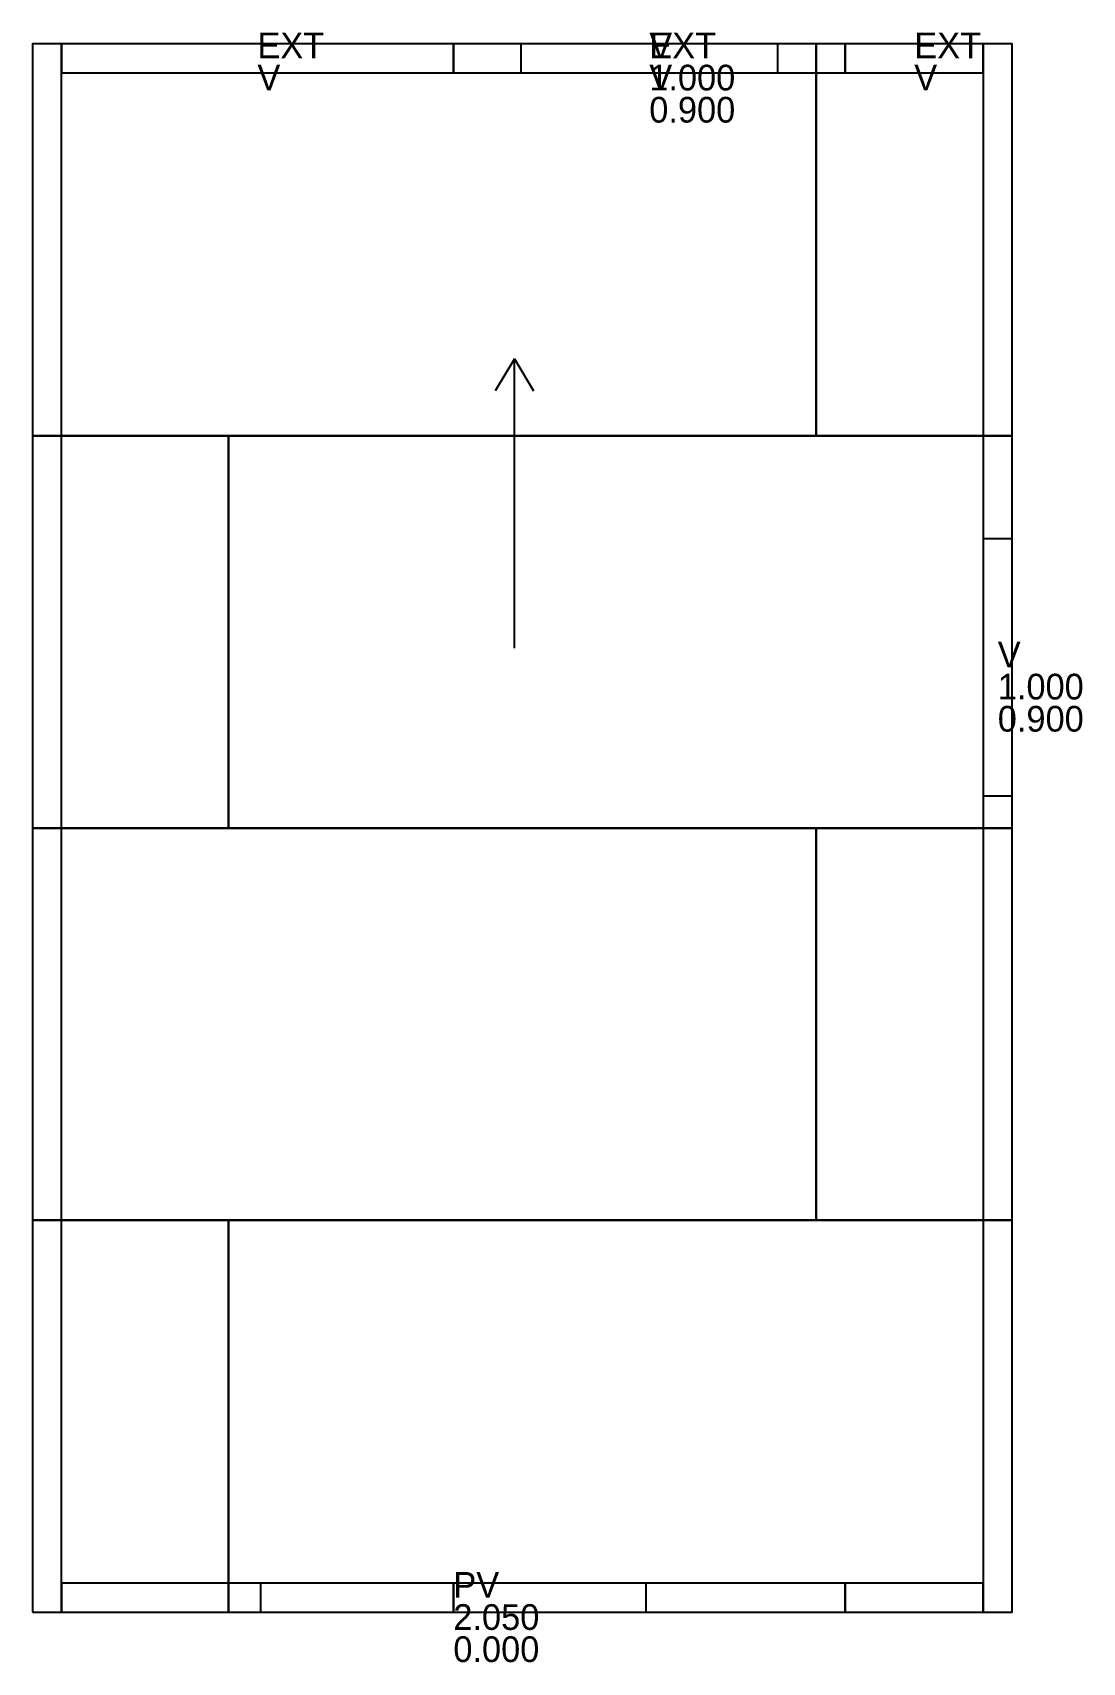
# Model space of a CAD drawing. Header units: metres. Extents: x 0 to 3.27, y -0.16 to 4.92.
import ezdxf

# ---------------------------------------------------------------- set-up
doc = ezdxf.new("R2010")
doc.units = ezdxf.units.M
for name, color, linetype in [('CAIDA', 1, 'Continuous'), ('MODULO', 7, 'Continuous'), ('PANEL', 3, 'Continuous'), ('PANEL_REV', 6, 'Continuous'), ('TECHO', 4, 'Continuous'), ('VANO', 5, 'Continuous')]:
    doc.layers.add(name, color=color, linetype=linetype)

# ---------------------------------------------------------------- blocks, each defined once
blk = doc.blocks.new('VANO_BLOQUE')
for tag, p in [('TIPO', (0, 0)), ('ALTO', (0, -0.1)), ('ANTEPECHO', (0, -0.2))]:
    blk.add_attdef(tag, p, '', height=0.08)
blk = doc.blocks.new('REV_BLOQUE')
for tag, p in [('CARA', (0, 0)), ('SENTIDO', (0, -0.1))]:
    blk.add_attdef(tag, p, '', height=0.08)

msp = doc.modelspace()

# ---------------------------------------------------------------- linework, layer by layer
at = {"layer": 'CAIDA'}
for p, q in [((1.5, 3.9), (1.44, 3.8)), ((1.5, 3), (1.5, 3.9)), ((1.5, 3.9), (1.56, 3.8))]:
    msp.add_line(p, q, dxfattribs=at)
at = {"layer": 'MODULO'}
msp.add_lwpolyline([(0, 0), (3.05, 0), (3.05, 4.88), (0, 4.88)], close=True, dxfattribs=at)
at = {"layer": 'PANEL'}
for points in [[(0, 3.66), (0.09, 3.66), (0.09, 4.88), (0, 4.88)], [(0.09, 4.79), (1.31, 4.79), (1.31, 4.88), (0.09, 4.88)], [(1.31, 4.79), (2.53, 4.79), (2.53, 4.88), (1.31, 4.88)], [(2.53, 4.79), (2.96, 4.79), (2.96, 4.88), (2.53, 4.88)], [(2.96, 3.66), (3.05, 3.66), (3.05, 4.88), (2.96, 4.88)], [(0, 2.44), (0.09, 2.44), (0.09, 3.66), (0, 3.66)], [(2.96, 2.44), (3.05, 2.44), (3.05, 3.66), (2.96, 3.66)], [(0, 1.22), (0.09, 1.22), (0.09, 2.44), (0, 2.44)], [(2.96, 1.22), (3.05, 1.22), (3.05, 2.44), (2.96, 2.44)], [(0, 0), (0.09, 0), (0.09, 1.22), (0, 1.22)], [(2.96, 0), (3.05, 0), (3.05, 1.22), (2.96, 1.22)], [(0.09, 0), (1.31, 0), (1.31, 0.09), (0.09, 0.09)], [(1.31, 0), (2.53, 0), (2.53, 0.09), (1.31, 0.09)], [(2.53, 0), (2.96, 0), (2.96, 0.09), (2.53, 0.09)]]:
    msp.add_lwpolyline(points, close=True, dxfattribs=at)
at = {"layer": 'TECHO'}
for points in [[(0, 3.66), (2.44, 3.66), (2.44, 4.88), (0, 4.88)], [(2.44, 3.66), (3.05, 3.66), (3.05, 4.88), (2.44, 4.88)], [(0, 2.44), (0.61, 2.44), (0.61, 3.66), (0, 3.66)], [(0.61, 2.44), (3.05, 2.44), (3.05, 3.66), (0.61, 3.66)], [(0, 1.22), (2.44, 1.22), (2.44, 2.44), (0, 2.44)], [(2.44, 1.22), (3.05, 1.22), (3.05, 2.44), (2.44, 2.44)], [(0, 0), (0.61, 0), (0.61, 1.22), (0, 1.22)], [(0.61, 0), (3.05, 0), (3.05, 1.22), (0.61, 1.22)]]:
    msp.add_lwpolyline(points, close=True, dxfattribs=at)
at = {"layer": 'VANO'}
for points in [[(1.52, 4.79), (2.32, 4.79), (2.32, 4.88), (1.52, 4.88)], [(2.96, 2.54), (3.05, 2.54), (3.05, 3.34), (2.96, 3.34)], [(0.71, 0), (1.91, 0), (1.91, 0.09), (0.71, 0.09)]]:
    msp.add_lwpolyline(points, close=True, dxfattribs=at)

# ---------------------------------------------------------------- block references
at = {"layer": 'PANEL_REV'}
for p in [(0.7, 4.835), (1.92, 4.835), (2.745, 4.835)]:
    msp.add_blockref('REV_BLOQUE', p, dxfattribs=at).add_auto_attribs({'CARA': 'EXT', 'SENTIDO': 'V'})
at = {"layer": 'VANO'}
for p, values in [((1.92, 4.835), {'TIPO': 'V', 'ALTO': '1.000', 'ANTEPECHO': '0.900'}), ((3.005, 2.94), {'TIPO': 'V', 'ALTO': '1.000', 'ANTEPECHO': '0.900'}), ((1.31, 0.045), {'TIPO': 'PV', 'ALTO': '2.050', 'ANTEPECHO': '0.000'})]:
    msp.add_blockref('VANO_BLOQUE', p, dxfattribs=at).add_auto_attribs(values)

doc.saveas('drawing.dxf')
